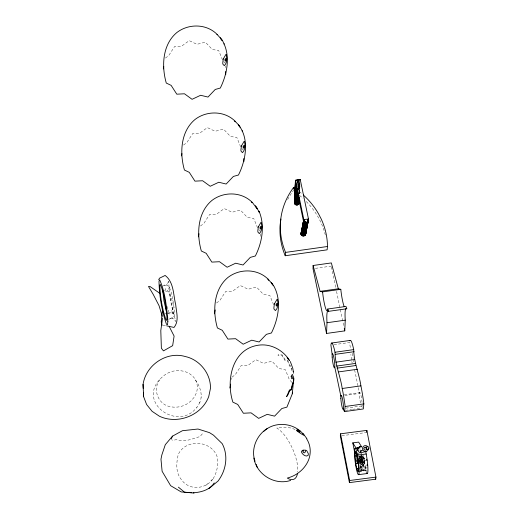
<?xml version="1.0" encoding="UTF-8"?>
<svg xmlns="http://www.w3.org/2000/svg" width="519" height="519" viewBox="0 0 519 519"><rect width="100%" height="100%" fill="white"/><g stroke="black" fill="none" stroke-linecap="round" stroke-linejoin="round"><path stroke-width="0.39" stroke-dasharray="2.6 1.95" d="M299.015 190.123L299.041 181.306L299.113 193.172M293.345 373.842L293.358 372.337M297.244 183.324L297.264 180.93L297.413 183.265M299.314 192.984L299.508 180.878L299.846 181.345M299.476 193.496L299.742 184.582M299.463 193.191L299.742 184.505M297.147 183.324L297.244 180.93L297.108 182.539M299.593 192.938L299.937 184.239L299.502 193.587M298.477 189.701L298.723 184.109L299.658 183.428L299.236 193.023M298.963 190.22L299.242 183.823L298.814 190.064M299.489 193.347L299.865 184.543M298.029 186.658L298.14 184.264L298.723 184.109L298.431 188.131M299.534 193.477L299.988 183.992M299.366 193.191L299.852 184.524M299.067 192.841L299.658 183.428M167.559 309.175L167.845 306.087M293.384 189.467L293.241 190.804A82.229 72.472 5.9 0 0 287.117 200.6M359.44 463.143L360.18 455.974A1.486 1.31 5.9 0 0 362.093 457.388A1.486 1.31 5.9 0 0 362.794 455.312M362.645 460.496C363.248 462.585 359.531 462.987 359.725 460.872C364.137 465.42 362.457 455.41 359.673 460.866M359.686 461.203L359.79 460.197M359.836 461.203L359.803 461.534L358.765 456.227M359.758 460.528L359.972 459.899A1.486 1.408 -28.4 0 1 362.489 460.197A1.486 1.408 -28.4 0 1 360.854 462.163A1.486 1.408 -28.4 0 1 359.991 459.886M360.011 461.826L360.043 461.495M359.939 460.23L360.231 459.652M360.296 462.066L360.329 461.735M360.199 459.99L360.562 459.477M360.64 462.234L360.673 461.904M360.53 459.808L360.932 459.386M361.321 455.624L361.075 458.005L360.861 455.63M361.016 462.319L361.049 461.981M362.612 460.827L361.321 459.38M361.406 462.312L361.438 461.981M361.665 459.795L361.698 459.464M361.775 462.221L361.808 461.884M362.003 459.964L362.041 459.633M362.1 462.046L362.132 461.709M362.327 459.866L364.124 469.306M362.359 461.8L362.398 461.469M362.496 460.496L362.534 460.165M362.541 461.501L362.58 461.164M362.158 465.725L363.131 456.279M231.578 379.46L231.876 377.91M195.462 379.895C200.126 386.519 203.227 395.167 199.614 402.978M201.132 397.243L201.236 396.808M199.938 402.18C183.051 436.972 130.73 401.343 164.354 375.263A21.188 18.84 -19.2 0 1 179.619 370.56L184.667 371.403L189.143 373.356L192.809 376.249A19.91 17.704 -19.2 0 1 196.318 393.052L194.145 397.327L190.862 401.116L186.632 404.165A21.188 18.84 -19.2 0 1 170.933 406.799C158.126 405.157 151.736 388.737 160.442 379.052M164.789 290.724L165.645 288.694L170.005 293.177L173.145 304.179L172.71 313.424L169.019 313.943L167.981 311.789M167.955 311.51L168.526 310.297L168.208 313.366L171.504 311.776L171.426 310.349M213.14 478.719C217.169 471.985 218.648 464.155 217.033 456.435C211.175 440.125 185.341 438.613 178.205 454.644C176.317 462.954 175.519 472.322 181.209 479.42C189 490.838 205.394 489.605 213.14 478.719L210.883 480.789M168.727 281.324L166.476 285.482L163.161 284.899M196.811 407.778L197.006 407.441M202.371 433.813L199.971 436.583C192.406 438.672 184.102 442.804 176.278 439.645L172.911 440.365L171.419 439.587M205.978 485.246L207.587 483.766M363.547 450.064L359.589 450.81L363.248 450.336M358.856 471.622L367.128 470.318L358.357 471.453M165.425 58.063L168.74 55.559L174.605 46.476L181.053 46.548L189.221 40.657L196.98 44.31L205.368 42.149L212.252 49.435L218.72 50.557L222.768 60.554M183.577 145.028L186.892 142.53L192.757 133.448L199.212 133.519L207.373 127.622L215.132 131.275L223.52 129.114L230.404 136.406L236.872 137.529L240.92 147.526M200.477 225.992L203.792 223.494L209.657 214.412L216.105 214.483L224.273 208.586L232.032 212.239L240.42 210.078L247.304 217.364L253.772 218.493L257.82 228.49M216.546 302.973L219.855 300.469L225.72 291.393L232.175 291.464L240.342 285.567L248.101 289.219L256.49 287.059L263.367 294.344L269.835 295.467L273.597 304.75M232.025 377.131L235.334 374.634L241.199 365.551L247.654 365.623L255.822 359.725L263.581 363.378L271.969 361.218L278.846 368.509L285.314 369.632L289.368 379.629L292.288 382.704M162.421 286.203L166.398 284.269L169.428 287.429L171.341 292.735L172.704 298.886L174.572 311.004L174.65 314.89L172.658 318.718L168.286 317.978M168.72 319.328L172.379 317.55L171.763 317.258L175.902 321.527L172.645 310.55L169.603 293.086M296.933 182.305L300.034 181.871M315.403 268.355L331.258 266.124M334.028 344.694L349.611 342.495L350.448 348.781M344.298 394.771L359.881 392.578M344.726 395.504L359.531 393.421L354.451 369.08M345.764 408.174L362.132 405.871L362.567 407.947M345.42 410.36L351.655 409.478M352.433 409.368L356.332 408.823M357.111 408.713L361.003 408.161M341.917 435.694L365.85 432.593M358.272 454.157L359.738 453.969M358.61 458.186L363.728 457.524M357.727 459.049L365.7 458.011M359.446 460.593L364.234 459.97L363.774 454.858M359.699 461.521L366.077 460.69M359.025 463.376L364.61 462.65L365.525 467.353L366.829 470.59M360.069 463.986L364.455 463.415A2.971 0.363 82.6 0 0 364.234 459.075A2.971 0.363 82.6 0 0 363.579 458.919A2.971 0.363 82.6 0 0 364.455 463.415M360.16 466.633L366.537 465.803M359.784 467.23L363.443 466.756L362.638 455.559M359.939 468.073L365.525 467.353M360.212 468.715L367.394 467.788M360.42 469.779L365.999 469.053M297.523 184.277L298.14 184.264M360.9 459.717L361.282 459.711M164.847 313.119L167.092 313.327M162.83 325.309L165.821 325.588M165.159 290.938L167.326 291.315L169.428 287.429L169.194 289.686M290.841 365.395L289.537 365.123L287.643 360.128L285.178 359.706L282.096 354.873L278.158 354.659L278.061 355.619L282.167 355.813L285.08 360.666L287.688 361.068L289.433 366.083L290.737 366.356M295.032 429.505L291.386 428.058L284.198 427.15L276.867 428.013A28.72 11.308 65.6 0 1 297.718 471.907M171.504 311.776L174.189 314.67C170.563 303.965 168.999 292.534 168.831 281.253M223.741 61.579L225.201 63.123M241.893 148.551L243.353 150.088M258.793 229.515L260.253 231.052M360.887 458.4L359.485 456.532L360.478 458.368L360.069 456.266M359.888 450.537L360.108 450.94A1.278 0.383 -5.2 0 1 361.522 451.095A1.278 0.383 -5.2 0 1 360.822 451.614M361.029 457.421L362.638 460.385A1.525 1.44 -28.4 0 1 360.958 462.403A1.525 1.44 -28.4 0 1 360.069 460.061A1.525 1.44 -28.4 0 1 362.638 460.385M360.848 457.09L364.098 463.162A1.486 1.408 -28.4 0 1 362.463 465.128A1.486 1.408 -28.4 0 1 361.594 462.851A1.486 1.408 -28.4 0 1 364.098 463.162M359.343 460.658L361.516 464.583M360.718 452.075L361.036 453.21M331.427 266.915L335.871 288.233M336.533 291.393L340.159 308.766M340.321 309.558L343.786 326.14M360.893 451.712L361.477 454.741M361.626 455.494L362.658 460.794M359.576 446.872L360.809 453.236M360.964 454.028L363.443 466.756M360.394 455.799L360.679 457.278L360.536 455.695M359.855 460.859L361.626 469.942M358.175 453.197L358.616 455.468M291.749 368.094L291.963 369.444M291.496 368.068L292.08 371.747M364.234 459.97L364.61 462.65M362.599 460.321L363.495 470.201M361.977 455.701L362.457 461.021M359.459 456.032L359.939 461.346M359.673 460.703L360.569 470.577M298.12 186.503L297.919 180.91L297.997 187.171M298.723 190.415L298.516 181.027L298.568 189.766M297.29 180.93L297.335 183.343M260.746 233.933L260.752 236.307M225.694 66.004L225.7 67.587M299.489 195.378A82.229 72.472 5.9 0 1 302.992 198.368M306.294 201.528A82.229 72.472 5.9 0 1 325.627 236.437M299.236 191.556A82.229 72.472 5.9 0 1 302.194 194.009M358.752 456.824A1.525 1.44 -28.4 0 1 361.088 457.602A1.525 1.44 -28.4 0 1 359.356 459.432M366.699 472.984A13.371 1.635 82.6 0 1 363.488 456.467M360.056 464.369A1.486 1.31 5.9 0 1 362.165 465.549A1.486 1.31 5.9 0 1 360.167 466.789M359.907 451.355A1.486 0.681 -11 0 1 360.692 452.263M361.724 452.542A2.971 2.945 76 0 1 360.964 452.678M362.178 404.788A7.143 0.915 82 0 1 361.179 405.663M360.484 403.004A7.143 0.915 82 0 1 359.842 392.572A7.143 0.915 82 0 1 362.093 402.822M352.167 362.995A7.143 0.915 82 0 1 351.824 361.503M351.499 359.777A7.143 0.915 82 0 1 350.87 354.432M352.167 353.29A7.143 0.915 82 0 1 353.121 358.35M353.335 360.173A7.143 0.915 82 0 1 353.465 361.86M360.433 461.858A1.486 0.681 -11 0 0 362.69 460.969A1.486 0.681 -11 0 0 360.556 460.651A1.486 0.681 -11 0 0 360.433 461.858M362.184 470.233A1.298 0.59 -11 0 0 364.15 469.455A1.298 0.59 -11 0 0 362.288 469.176A1.298 0.59 -11 0 0 362.184 470.233M360.413 461.151A1.298 0.59 -11 0 0 362.385 460.372A1.298 0.59 -11 0 0 360.523 460.094A1.486 0.448 -5.2 0 0 360.264 460.943A1.486 0.448 -5.2 0 0 362.606 460.437A1.486 0.448 -5.2 0 0 360.536 460.152A1.298 0.59 -11 0 0 360.413 461.151M361.159 470.824A1.486 0.448 -5.2 0 0 363.501 470.318A1.486 0.448 -5.2 0 0 361.432 470.032A1.486 0.448 -5.2 0 0 361.159 470.824M360.446 461.56A1.278 0.383 -5.2 0 0 362.463 461.125A1.278 0.383 -5.2 0 0 360.679 460.878A1.278 0.383 -5.2 0 0 360.446 461.56"/><path stroke-width="0.78" d="M288.214 358.616C285.054 354.756 289.732 361.295 289.608 360.614C283.212 350.13 270.892 343.383 258.462 345.187C232.025 348.956 225.804 380.492 232.882 402.134L237.728 404.444L243.398 413.254L251.073 412.852L258.67 418.379L267.22 414.344L274.59 416.141L281.843 408.524L286.91 407.13L292.32 393.765L293.715 378.325M296.855 188.163L296.589 205.031L298.749 204.22L299.275 200.847M298.081 192.958L297.205 205.031L297.426 190.661M296.336 185.504L295.986 204.895L296.589 205.031L297.231 190.661M303.751 220.257L300.936 233.699C300.696 236.417 305.315 236.904 305.652 234.199L308.474 218.966L300.261 179.639L295.609 180.294L295.441 204.622L295.986 204.895L296.738 188.138M344.194 306.677A15.09 1.927 82 0 1 340.801 289.33L338.33 288.778L331.343 262.925L313.1 265.494L313.022 268.693L326.535 333.445L344.772 330.875L345.239 320.165A23.212 2.971 82 0 1 345.862 308.617M299.255 200.788L299.178 203.221L298.983 202.144M295.908 183.512L294.993 204.239L295.571 183.045L294.669 203.766L294.468 202.695L295.609 180.294L298.496 180.242L300.261 179.639L295.609 180.294L294.669 203.766L295.441 204.622L296.297 185.484M299.982 430.854L297.368 429.842L299.275 431.023L300.001 432.243L297.912 431.017L297.095 429.823L296.368 430.348C297.127 431.308 307.196 437.991 303.057 433.897C293.65 422.635 274.603 420.974 263.873 431.283M295.343 181.974L294.487 203.24L295.473 181.449L295.142 189.416M295.064 197.707L294.902 201.69L295.045 199.348M295.428 188.935L295.558 185.75M295.045 191.809L294.643 201.372L295.032 194.314M298.224 195.293L297.796 204.888L298.438 195.52M298.678 196.617L298.321 204.609L298.717 198.336M299.028 197.823L298.749 204.22L299.1 197.914M299.041 203.746L299.178 200.548M326.535 333.445L327.002 322.727A23.212 2.971 82 0 1 328.566 311.342L327.755 309.006A15.09 1.927 82 0 1 325.413 307.663A15.09 1.927 82 0 1 322.565 291.892L320.093 291.347L313.1 265.494M297.205 205.031L297.744 193.049M295.33 188.819L295.583 184.109M361.425 446.814C358.966 446.178 356.884 449.253 358.337 451.322A2.971 2.945 76 0 0 360.199 452.613M295.609 180.294L295.752 180.969L296.167 180.573L295.609 180.294L303.836 219.621L301.143 234.77L303.544 220.763L300.962 234.244L303.498 221.308L295.376 182.526M217.24 34.721C215.34 32.34 223.832 41.805 223.04 41.78C230.644 56.117 227.212 74.035 220.309 88.055L215.242 89.45L207.996 97.066L200.619 95.275L192.069 99.311L184.472 93.783L176.797 94.186L171.127 85.369L166.281 83.059C161.415 66.172 162.428 44.569 176.81 32.567C188.65 23.368 206.822 23.653 217.409 34.695M162.473 309.739L161.208 322.001L162.084 325.244M162.544 318.037L160.799 330.571L161.37 348.23L163.459 350.889L172.658 345.66L174.099 336.065L169.22 326.516M234.796 121.135C250.288 134.434 246.7 158.606 238.461 175.026L233.394 176.421L226.148 184.037L218.778 182.247L210.221 186.276L202.631 180.748L194.956 181.15L189.279 172.34L184.433 170.031C179.568 153.144 180.58 131.541 194.962 119.532C206.802 110.339 224.974 110.625 235.561 121.66M252.662 202.845L259.228 211.629C265.073 225.914 262.095 242.509 255.361 255.99L250.294 257.379L243.048 265.001L235.671 263.204L227.121 267.24L219.524 261.712L211.849 262.114L206.179 253.304L201.333 250.995C196.467 234.108 197.48 212.505 211.862 200.496C223.702 191.297 241.873 191.589 252.461 202.624M268.693 280.403C265.034 274.947 275.265 287.734 274.162 286.689C281.759 301.026 278.333 318.951 271.431 332.971L266.364 334.359L259.111 341.976L251.741 340.185L243.184 344.22L235.594 338.693L227.919 339.095L222.249 330.279L217.403 327.969C212.537 311.089 213.549 289.479 227.925 277.477C239.772 268.278 257.937 268.563 268.531 279.605M303.336 195.021A82.229 72.472 5.9 0 1 318.4 213.588L321.105 218.784A82.229 72.472 5.9 0 1 327.476 246.499L327.132 249.84L285.229 255.737L285.58 252.396A82.229 72.472 5.9 0 1 280.351 224.519L280.792 218.882A82.229 72.472 5.9 0 1 293.592 187.463A82.229 72.472 5.9 0 1 295.512 188.78M293.449 188.799L293.592 187.463M340.542 433.806L340.328 435.902L349.417 482.612L375.73 479.199L375.951 477.104L366.862 430.394L340.542 433.806L349.631 480.516L349.417 482.612M349.942 340.853A17.769 2.271 82 0 1 353.711 349.618C353.815 362.158 359.109 373.531 360.913 385.857A30.264 3.873 82 0 1 363.838 403.873L363.313 408.953L344.616 411.58L345.141 406.5A30.264 3.873 82 0 0 342.209 388.491C340.406 376.165 335.112 364.792 335.008 352.252A17.769 2.271 82 0 0 330.908 345.129L332.166 354.555M354.944 453.911L355.502 451.108C358.22 457.369 358.798 464.674 358.357 471.453L358.058 471.726C355.372 466.283 355.418 459.853 354.944 453.911L357.137 453.625M366.648 432.489L366.862 430.394M308.474 218.966L305.652 234.199L308.474 218.966L303.836 219.621L303.868 222.346L301.922 235.626L304.27 222.774L303.836 219.621L306.281 223.306L308.474 218.966L305.224 235.204L307.144 223.047L308.474 218.966L306.586 223.267L304.283 235.873L305.976 223.352L303.836 219.621L304.776 223.092L303.07 236.028L305.36 223.293L303.836 219.621M303.498 221.308L304.27 222.774L305.36 223.293L303.693 236.022L305.976 223.352L307.611 222.703L308.111 220.672L307.449 223.786M304.27 222.774L302.473 235.892L304.776 223.092M306.586 223.267L304.802 235.594L307.144 223.047M303.609 221.847L301.468 235.243L303.868 222.346M307.611 222.703L305.516 234.731L307.968 222.262M293.689 380.492L291.198 389.977L289.511 390.982L288.24 394.258L286.624 396.652L289.44 390.048L291.295 389.016L292.541 383.58C293.897 381.802 294.215 378.734 293.397 376.651M163.329 68.923L163.777 66.594M181.481 155.895L181.935 153.566M198.381 236.859L198.978 233.751M214.451 313.833L215.197 309.953M229.93 387.998L230.676 384.118M301.526 231.941L302.817 225.875M303.621 222.087L303.946 220.575L301.072 233.174L301.364 232.694M305.963 230.89L306.658 227.912M307.008 226.427L308.221 221.211L305.626 233.654L305.444 233.128M143.049 384.579C145.651 365.311 166.463 350.902 185.361 356.553C199.698 359.641 210.993 373.771 210.442 388.471L208.748 396.535C201.716 415.544 177.576 424.808 159.404 416.219L152.093 411.32L146.611 404.528L143.627 396.724L143.049 384.579L143.225 388.309M259.215 212.239L259.228 211.629M158.671 279.838L159.482 278.197L165.152 275.446C174.06 282.349 173.197 294.85 175.727 304.763C176.356 312.295 179.366 320.865 174.034 327.444L166.618 325.828M171.276 438.587L172.58 436.109L182.422 430.712L197.986 429.025L209.475 432.638L213.523 435.194L222.19 443.648C228.6 455.643 226.115 470.435 218.071 481.029L208.872 488.619M214.217 482.93C209.832 490.014 200.788 492.388 193.107 492.797M172.58 436.109L165.295 444.686L161.837 454.962L160.974 459.211L162.11 471.271L170.641 485.687L181.183 491.928L194.028 493.05M267.298 428.493C256.548 435.032 250.619 449.35 255.043 461.294M273.228 285.359L271.411 282.712L272.559 284.672M359.901 446.885L356.955 448.033L359.206 447.216M356.897 448.072L360.283 446.814M356.819 448.169L358.623 447.715M361.724 452.542L366.336 451.387M290.666 480.425C274.888 485.719 256.548 474.541 253.869 458.063M297.893 180.112L300.261 179.639M285.58 252.396L327.476 246.499M320.093 291.347L338.33 288.778M322.565 291.892L340.801 289.33M327.755 309.006L345.991 306.444L346.802 308.773L328.566 311.342M327.002 322.727L345.239 320.165M331.777 343.007L350.474 340.38M335.008 352.252L353.711 349.618M335.443 354.321L354.146 351.694M335.851 362.178L354.548 359.544M336.662 366.083L355.366 363.449M337.097 368.159L355.8 365.525M338.745 371.889L357.442 369.262M342.209 388.491L360.913 385.857M345.141 406.5L363.838 403.873M354.782 453.055L352.797 442.863L358.648 442.104L361.639 446.878M367.199 473.536L358.421 474.671A13.371 1.635 82.6 0 1 354.49 454.449A13.371 1.635 82.6 0 1 357.429 455.131L366.206 453.995M354.996 455.993L357.189 455.714M355.457 461.112L358.648 460.697M355.833 463.791L358.227 463.48M356.748 468.488L359.142 468.177M357.228 470.195L358.824 469.987M349.631 480.516L375.951 477.104M356.871 448.332L358.188 448.351M191.55 492.693L184.543 492.226L178.4 487.159M305.36 223.293L305.976 223.352M356.787 448.578L357.928 449.084M223.974 44.076L224.176 43.7M242.126 131.048L242.328 130.671M259.026 212.005L258.43 211.467M159.521 293.112L150.03 286.533L148.479 286.462L153.261 294.481L159.054 305.704L162.278 316.337M251.987 202.319L251.696 202.099L252.292 202.65M235.392 121.686L234.893 121.245M239.999 127.226C240.959 128.083 236.469 121.874 239.369 126.402M293.183 371.254L293.449 372.512M222.145 40.281L220.29 37.803L221.003 39.087M357.111 449.473L358.006 450.622M221.438 39.755L222.158 40.294M302.908 433.384L306.872 438.6M344.616 411.58L343.863 410.574L343.429 408.505M256.049 207.016C259.662 211.856 253.551 202.935 255.854 206.672M352.797 442.863L356.216 448.325M166.917 313.405L163.946 300.819L162.655 289.81M290.316 361.522L292.755 368.205L293.326 371.396M256.178 464.369L257.314 467.496M344.279 328.508L344.772 330.875M334.768 367.004L340.834 396.055M375.425 477.616L375.73 479.199M366.686 459.25L366.875 460.587M367.205 464.239L367.335 465.699M356.488 452.354L357.254 463.649M143.439 392.701L143.627 396.724M292.314 392.182L292.32 393.765M243.865 158.503L243.872 161.662M225.713 71.531L225.72 74.691M297.543 473.25A28.72 11.308 65.6 0 1 287.318 478.083C296.764 475.638 305.003 468.981 308.643 459.834A28.921 25.703 -19.8 0 0 306.697 438.899M285.229 255.737A82.229 72.472 5.9 0 1 280.922 219.024M365.59 451.186A13.371 1.635 82.6 0 1 367.848 467.249A13.371 1.635 82.6 0 1 366.699 472.984M358.37 463.733A2.971 0.363 82.6 0 1 357.786 460.379A2.971 0.363 82.6 0 1 357.876 458.283M357.429 455.131A13.371 1.635 82.6 0 1 358.421 474.671M368.373 448.416A2.971 2.945 76 0 1 364.565 451.394A2.971 2.945 76 0 1 363.073 446.762A2.971 2.945 76 0 1 367.9 446.956M346.296 308.422A23.212 2.971 82 0 1 346.802 308.773M225.992 58.764C225.921 64.564 223.624 58.245 225.992 58.764M244.144 145.729C244.06 151.503 241.783 145.19 244.144 145.729M261.044 226.693C260.96 232.46 258.676 226.154 261.044 226.693M277.114 303.673C277.029 309.441 274.746 303.135 277.114 303.673M223.235 59.03L222.729 63.324L223.027 64.395L224.325 65.666C227.121 63.214 227.03 58.31 226.492 54.8L225.973 54.359L223.235 59.03M241.387 145.995L240.881 150.289L241.179 151.366L242.477 152.638C245.273 150.179 245.182 145.281 244.644 141.771L244.125 141.33L241.387 145.995M258.287 226.959L257.781 231.253L258.079 232.33L259.377 233.602C262.017 231.098 262.698 225.447 261.025 222.288L258.287 226.959M274.356 303.939L273.844 308.234L274.142 309.311L275.446 310.576C278.236 308.124 278.152 303.226 277.607 299.71L277.094 299.268L274.356 303.939M291.178 376.327C292.346 384.547 294.241 369.547 291.178 376.327M167.008 318.153L166.787 320.327L166.035 319.97C162.194 308.87 160.228 297.037 159.82 285.314L160.293 284.347C164.841 294.902 165.976 306.768 167.008 318.153M167.864 321.365L167.52 324.719L166.456 324.219C161.688 310.505 159.352 295.843 158.989 281.343L159.709 279.884C165.392 292.8 166.638 307.404 167.864 321.365M303.018 451.069L303.148 452.146L303.926 452.756A2.926 1.842 85.9 0 0 304.906 452.555L305.548 451.283L304.595 449.967L306.645 450.518L308.254 453.496A1.609 0.707 -88.7 0 1 307.929 455.585C305.659 457.083 302.22 454.339 301.455 452.004L301.591 451.29C302.493 450.057 304.951 449.259 303.018 451.069M363.988 448.072A1.486 1.473 76 0 0 365.545 450.116A1.486 1.473 76 0 0 366.518 447.741A1.486 1.473 76 0 0 363.988 448.072M366.116 447.54A1.486 1.473 76 0 0 367.673 449.584A1.486 1.473 76 0 0 368.646 447.209A1.486 1.473 76 0 0 366.116 447.54M332.166 357.066A7.143 0.915 82 0 0 334.418 367.848A7.143 0.915 82 0 0 333.814 357.422A7.143 0.915 82 0 0 332.166 357.066M340.834 398.566A7.143 0.915 82 0 0 343.085 409.348A7.143 0.915 82 0 0 342.475 398.923A7.143 0.915 82 0 0 340.834 398.566"/></g></svg>
